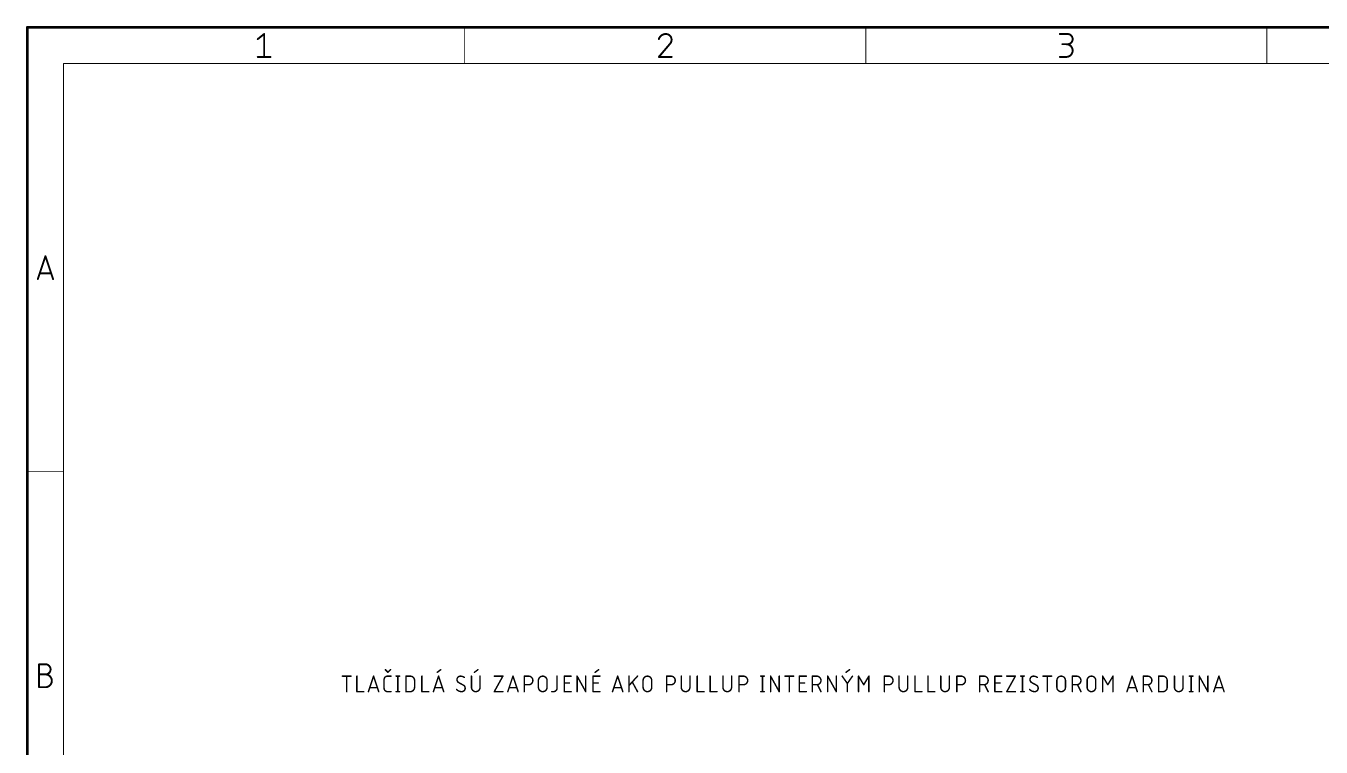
# Model space of a CAD drawing. Extents: x -56 to 205, y -3 to 177.
# Drawn here: x -56 to 80, y 100.9 to 176.7 of the extents above; entities that cross this region are included whole.
import ezdxf

# ---------------------------------------------------------------- set-up
doc = ezdxf.new("R2010")
doc.units = 0
doc.layers.add('94', color=14, linetype='CONTINUOUS')

msp = doc.modelspace()

# ---------------------------------------------------------------- linework, layer by layer
at = {"layer": '94'}
for points, const_width in [([(-55.88, 176.53), (-55.88, -2.54)], 0.3), ([(204.47, 176.53), (-55.88, 176.53)], 0.3), ([(-31.6777, 175.2936), (-31.0092, 175.8284)], 0.2032), ([(-31.0092, 175.8284), (-31.0092, 173.4216)], 0.2032), ([(-9.9483, 176.53), (-9.9483, 172.72)], 0.1), ([(32.1733, 176.53), (32.1733, 172.72)], 0.1), ([(52.5656, 175.8284), (53.3679, 175.8284)], 0.2032), ([(74.295, 176.53), (74.295, 172.72)], 0.1), ([(11.5805, 174.7587), (10.4439, 173.4216)], 0.2032), ([(53.3679, 174.7587), (52.833, 174.7587)], 0.2032), ([(-52.07, 172.72), (-52.07, 1.27)], 0.1), ([(200.66, 172.72), (-52.07, 172.72)], 0.1), ([(-31.6777, 173.4216), (-30.3406, 173.4216)], 0.2032), ([(10.4439, 173.4216), (11.7811, 173.4216)], 0.2032), ([(52.5656, 173.4216), (53.2342, 173.4216)], 0.2032), ([(-54.7773, 150.0854), (-53.975, 152.4922)], 0.2032), ([(-53.975, 152.4922), (-53.1727, 150.0854)], 0.2032), ([(-53.3733, 150.687), (-54.5767, 150.687)], 0.2032), ([(-55.88, 129.8575), (-52.07, 129.8575)], 0.1), ([(-54.6436, 107.2229), (-54.6436, 109.6297)], 0.2032), ([(-54.6436, 109.6297), (-53.975, 109.6297)], 0.2032), ([(-18.2755, 109.0591), (-18.0046, 108.7882)], 0.1524), ([(-18.0046, 108.7882), (-17.7337, 109.0591)], 0.1524), ([(-12.8285, 108.7882), (-12.4672, 109.0591)], 0.1524), ([(-8.9206, 108.7882), (-8.5594, 109.0591)], 0.1524), ([(3.7575, 108.7882), (4.1188, 109.0591)], 0.1524), ([(30.1053, 108.7882), (30.4666, 109.0591)], 0.1524), ([(-54.6436, 108.56), (-53.975, 108.56)], 0.2032), ([(-22.7838, 108.3818), (-21.8807, 108.3818)], 0.1524), ([(-22.3322, 106.7562), (-22.3322, 108.3818)], 0.1524), ([(-21.2698, 108.3818), (-21.2698, 106.7562)], 0.1524), ([(-20.0605, 106.7562), (-19.5186, 108.3818)], 0.1524), ([(-19.5186, 108.3818), (-18.9768, 106.7562)], 0.1524), ([(-18.411, 107.1174), (-18.411, 108.0206)], 0.1524), ([(-18.0498, 108.3818), (-17.6885, 108.3818)], 0.1524), ([(-17.1461, 108.3818), (-16.7849, 108.3818)], 0.1524), ([(-16.9655, 108.3818), (-16.9655, 106.7562)], 0.1524), ([(-16.1145, 106.7562), (-16.1145, 108.3818)], 0.1524), ([(-16.1145, 108.3818), (-15.6629, 108.3818)], 0.1524), ([(-15.2114, 107.9302), (-15.2114, 107.2078)], 0.1524), ([(-14.4442, 108.3818), (-14.4442, 106.7562)], 0.1524), ([(-13.2349, 106.7562), (-12.693, 108.3818)], 0.1524), ([(-12.693, 108.3818), (-12.1511, 106.7562)], 0.1524), ([(-10.0774, 107.4335), (-10.5741, 107.7045)], 0.1524), ([(-9.2367, 108.3818), (-9.2367, 107.2078)], 0.1524), ([(-8.3336, 107.2078), (-8.3336, 108.3818)], 0.1524), ([(-6.8399, 108.3818), (-5.9368, 108.3818)], 0.1524), ([(-5.9368, 108.3818), (-6.8399, 106.7562)], 0.1524), ([(-5.4192, 106.7562), (-4.8774, 108.3818)], 0.1524), ([(-4.8774, 108.3818), (-4.3355, 106.7562)], 0.1524), ([(-3.6926, 106.7562), (-3.6926, 108.3818)], 0.1524), ([(-3.6926, 108.3818), (-3.241, 108.3818)], 0.1524), ([(-3.241, 107.4787), (-3.6926, 107.4787)], 0.1524), ([(-2.2027, 107.2078), (-2.2027, 107.9302)], 0.1524), ([(-1.2996, 107.9302), (-1.2996, 107.2078)], 0.1524), ([(-0.2521, 108.3818), (-0.2521, 107.1174)], 0.1524), ([(0.5097, 106.7562), (0.5097, 108.3818)], 0.1524), ([(0.5097, 108.3818), (1.2322, 108.3818)], 0.1524), ([(0.5097, 107.6593), (1.0516, 107.6593)], 0.1524), ([(1.8614, 106.7562), (1.8614, 108.3818)], 0.1524), ([(1.8614, 108.3818), (2.7646, 106.7562)], 0.1524), ([(2.7646, 106.7562), (2.7646, 108.3818)], 0.1524), ([(3.5318, 106.7562), (3.5318, 108.3818)], 0.1524), ([(3.5318, 108.3818), (4.2542, 108.3818)], 0.1524), ([(3.5318, 107.6593), (4.0736, 107.6593)], 0.1524), ([(5.5747, 106.7562), (6.1166, 108.3818)], 0.1524), ([(6.1166, 108.3818), (6.6585, 106.7562)], 0.1524), ([(7.3014, 106.7562), (7.3014, 108.3818)], 0.1524), ([(8.2045, 108.3818), (7.3014, 107.3884)], 0.1524), ([(8.2045, 106.7562), (7.6626, 107.7496)], 0.1524), ([(8.7913, 107.2078), (8.7913, 107.9302)], 0.1524), ([(9.6944, 107.9302), (9.6944, 107.2078)], 0.1524), ([(11.2613, 106.7562), (11.2613, 108.3818)], 0.1524), ([(11.2613, 108.3818), (11.7128, 108.3818)], 0.1524), ([(11.7128, 107.4787), (11.2613, 107.4787)], 0.1524), ([(12.8033, 108.3818), (12.8033, 107.2078)], 0.1524), ([(13.7064, 107.2078), (13.7064, 108.3818)], 0.1524), ([(14.4736, 108.3818), (14.4736, 106.7562)], 0.1524), ([(15.8283, 108.3818), (15.8283, 106.7562)], 0.1524), ([(17.1801, 108.3818), (17.1801, 107.2078)], 0.1524), ([(18.0832, 107.2078), (18.0832, 108.3818)], 0.1524), ([(18.8685, 106.7562), (18.8685, 108.3818)], 0.1524), ([(18.8685, 108.3818), (19.32, 108.3818)], 0.1524), ([(19.32, 107.4787), (18.8685, 107.4787)], 0.1524), ([(21.1504, 108.3818), (21.5116, 108.3818)], 0.1524), ([(21.331, 108.3818), (21.331, 106.7562)], 0.1524), ([(22.182, 106.7562), (22.182, 108.3818)], 0.1524), ([(22.182, 108.3818), (23.0852, 106.7562)], 0.1524), ([(23.0852, 106.7562), (23.0852, 108.3818)], 0.1524), ([(23.6931, 108.3818), (24.5962, 108.3818)], 0.1524), ([(24.1446, 106.7562), (24.1446, 108.3818)], 0.1524), ([(25.2071, 106.7562), (25.2071, 108.3818)], 0.1524), ([(25.2071, 108.3818), (25.9296, 108.3818)], 0.1524), ([(25.2071, 107.6593), (25.7489, 107.6593)], 0.1524), ([(26.5679, 106.7562), (26.5679, 108.3818)], 0.1524), ([(26.5679, 108.3818), (27.0195, 108.3818)], 0.1524), ([(27.0195, 107.4787), (26.5679, 107.4787)], 0.1524), ([(27.4711, 106.7562), (27.1098, 107.4787)], 0.1524), ([(28.174, 106.7562), (28.174, 108.3818)], 0.1524), ([(28.174, 108.3818), (29.0771, 106.7562)], 0.1524), ([(29.0771, 106.7562), (29.0771, 108.3818)], 0.1524), ([(29.6989, 108.3818), (30.2408, 107.6142)], 0.1524), ([(30.2408, 107.6142), (30.7827, 108.3818)], 0.1524), ([(30.2408, 106.7562), (30.2408, 107.6142)], 0.1524), ([(31.4184, 106.7562), (31.4184, 108.3818)], 0.1524), ([(31.4184, 108.3818), (31.9602, 107.4787)], 0.1524), ([(31.9602, 107.4787), (32.5021, 108.3818)], 0.1524), ([(32.5021, 108.3818), (32.5021, 106.7562)], 0.1524), ([(34.135, 106.7562), (34.135, 108.3818)], 0.1524), ([(34.135, 108.3818), (34.5865, 108.3818)], 0.1524), ([(34.5865, 107.4787), (34.135, 107.4787)], 0.1524), ([(35.677, 108.3818), (35.677, 107.2078)], 0.1524), ([(36.5801, 107.2078), (36.5801, 108.3818)], 0.1524), ([(37.3473, 108.3818), (37.3473, 106.7562)], 0.1524), ([(38.702, 108.3818), (38.702, 106.7562)], 0.1524), ([(40.0538, 108.3818), (40.0538, 107.2078)], 0.1524), ([(40.9569, 107.2078), (40.9569, 108.3818)], 0.1524), ([(41.7422, 106.7562), (41.7422, 108.3818)], 0.1524), ([(41.7422, 108.3818), (42.1937, 108.3818)], 0.1524), ([(42.1937, 107.4787), (41.7422, 107.4787)], 0.1524), ([(44.127, 106.7562), (44.127, 108.3818)], 0.1524), ([(44.127, 108.3818), (44.5786, 108.3818)], 0.1524), ([(44.5786, 107.4787), (44.127, 107.4787)], 0.1524), ([(45.0301, 106.7562), (44.6689, 107.4787)], 0.1524), ([(45.7361, 106.7562), (45.7361, 108.3818)], 0.1524), ([(45.7361, 108.3818), (46.4586, 108.3818)], 0.1524), ([(45.7361, 107.6593), (46.278, 107.6593)], 0.1524), ([(46.9836, 108.3818), (47.8867, 108.3818)], 0.1524), ([(47.8867, 108.3818), (46.9836, 106.7562)], 0.1524), ([(48.4529, 108.3818), (48.8142, 108.3818)], 0.1524), ([(48.6336, 108.3818), (48.6336, 106.7562)], 0.1524), ([(50.1029, 107.4335), (49.6062, 107.7045)], 0.1524), ([(50.7872, 108.3818), (51.6903, 108.3818)], 0.1524), ([(51.2388, 106.7562), (51.2388, 108.3818)], 0.1524), ([(52.2461, 107.2078), (52.2461, 107.9302)], 0.1524), ([(53.1492, 107.9302), (53.1492, 107.2078)], 0.1524), ([(53.8705, 106.7562), (53.8705, 108.3818)], 0.1524), ([(53.8705, 108.3818), (54.3221, 108.3818)], 0.1524), ([(54.3221, 107.4787), (53.8705, 107.4787)], 0.1524), ([(54.7736, 106.7562), (54.4124, 107.4787)], 0.1524), ([(55.4245, 107.2078), (55.4245, 107.9302)], 0.1524), ([(56.3276, 107.9302), (56.3276, 107.2078)], 0.1524), ([(57.0536, 106.7562), (57.0536, 108.3818)], 0.1524), ([(57.0536, 108.3818), (57.5955, 107.4787)], 0.1524), ([(57.5955, 107.4787), (58.1373, 108.3818)], 0.1524), ([(58.1373, 108.3818), (58.1373, 106.7562)], 0.1524), ([(59.6067, 106.7562), (60.1486, 108.3818)], 0.1524), ([(60.1486, 108.3818), (60.6904, 106.7562)], 0.1524), ([(61.3214, 106.7562), (61.3214, 108.3818)], 0.1524), ([(61.3214, 108.3818), (61.7729, 108.3818)], 0.1524), ([(61.7729, 107.4787), (61.3214, 107.4787)], 0.1524), ([(62.2245, 106.7562), (61.8633, 107.4787)], 0.1524), ([(62.9275, 106.7562), (62.9275, 108.3818)], 0.1524), ([(62.9275, 108.3818), (63.379, 108.3818)], 0.1524), ([(63.8306, 107.9302), (63.8306, 107.2078)], 0.1524), ([(64.5948, 108.3818), (64.5948, 107.2078)], 0.1524), ([(65.4979, 107.2078), (65.4979, 108.3818)], 0.1524), ([(66.1683, 108.3818), (66.5296, 108.3818)], 0.1524), ([(66.349, 108.3818), (66.349, 106.7562)], 0.1524), ([(67.2, 106.7562), (67.2, 108.3818)], 0.1524), ([(67.2, 108.3818), (68.1031, 106.7562)], 0.1524), ([(68.1031, 106.7562), (68.1031, 108.3818)], 0.1524), ([(68.7249, 106.7562), (69.2668, 108.3818)], 0.1524), ([(69.2668, 108.3818), (69.8087, 106.7562)], 0.1524), ([(-53.975, 107.2229), (-54.6436, 107.2229)], 0.2032), ([(-21.2698, 106.7562), (-20.5473, 106.7562)], 0.1524), ([(-19.1122, 107.1626), (-19.925, 107.1626)], 0.1524), ([(-17.6885, 106.7562), (-18.0498, 106.7562)], 0.1524), ([(-17.1461, 106.7562), (-16.7849, 106.7562)], 0.1524), ([(-15.6629, 106.7562), (-16.1145, 106.7562)], 0.1524), ([(-14.4442, 106.7562), (-13.7217, 106.7562)], 0.1524), ([(-12.2866, 107.1626), (-13.0994, 107.1626)], 0.1524), ([(-6.8399, 106.7562), (-5.9368, 106.7562)], 0.1524), ([(-4.471, 107.1626), (-5.2838, 107.1626)], 0.1524), ([(-0.6133, 106.7562), (-0.7939, 106.7562)], 0.1524), ([(1.2322, 106.7562), (0.5097, 106.7562)], 0.1524), ([(4.2542, 106.7562), (3.5318, 106.7562)], 0.1524), ([(6.523, 107.1626), (5.7102, 107.1626)], 0.1524), ([(14.4736, 106.7562), (15.1961, 106.7562)], 0.1524), ([(15.8283, 106.7562), (16.5508, 106.7562)], 0.1524), ([(21.1504, 106.7562), (21.5116, 106.7562)], 0.1524), ([(25.9296, 106.7562), (25.2071, 106.7562)], 0.1524), ([(37.3473, 106.7562), (38.0698, 106.7562)], 0.1524), ([(38.702, 106.7562), (39.4245, 106.7562)], 0.1524), ([(46.4586, 106.7562), (45.7361, 106.7562)], 0.1524), ([(46.9836, 106.7562), (47.8867, 106.7562)], 0.1524), ([(48.4529, 106.7562), (48.8142, 106.7562)], 0.1524), ([(60.555, 107.1626), (59.7422, 107.1626)], 0.1524), ([(63.379, 106.7562), (62.9275, 106.7562)], 0.1524), ([(66.1683, 106.7562), (66.5296, 106.7562)], 0.1524), ([(69.6732, 107.1626), (68.8604, 107.1626)], 0.1524)]:
    msp.add_lwpolyline(points, dxfattribs=dict(at, const_width=const_width))
for points, const_width in [([(-55.805, 176.53, 1), (-55.955, 176.53)], 0.15), ([(-55.88, 176.605, 1), (-55.88, 176.455)], 0.15), ([(-30.9584, 175.8284, 1), (-31.06, 175.8284)], 0.1016), ([(-30.9774, 175.7887, 1), (-31.0409, 175.8681)], 0.1016), ([(-9.9233, 176.53, 1), (-9.9733, 176.53)], 0.05), ([(11.1794, 175.8284, 0.3252), (10.4439, 175.2936)], 0.2032), ([(11.7811, 175.2267, 0.4142), (11.1794, 175.8284)], 0.2032), ([(11.1794, 175.8792, 1), (11.1794, 175.7776)], 0.1016), ([(11.1794, 175.7776, 1), (11.1794, 175.8792)], 0.1016), ([(32.1983, 176.53, 1), (32.1483, 176.53)], 0.05), ([(52.5656, 175.8792, 1), (52.5656, 175.7776)], 0.1016), ([(53.3679, 174.7587, 1), (53.3679, 175.8284)], 0.2032), ([(53.3679, 175.8792, 1), (53.3679, 175.7776)], 0.1016), ([(53.3679, 175.7776, 1), (53.3679, 175.8792)], 0.1016), ([(74.32, 176.53, 1), (74.27, 176.53)], 0.05), ([(-31.7095, 175.3332, 1), (-31.646, 175.2539)], 0.1016), ([(10.3956, 175.3092, 1), (10.4923, 175.2779)], 0.1016), ([(11.5805, 174.7587, 0.2053), (11.7811, 175.2267)], 0.2032), ([(11.5455, 174.7955, 1), (11.6155, 174.7219)], 0.1016), ([(11.6192, 174.7258, 1), (11.5418, 174.7916)], 0.1016), ([(11.8319, 175.2267, 1), (11.7303, 175.2267)], 0.1016), ([(11.7303, 175.2267, 1), (11.8319, 175.2267)], 0.1016), ([(52.833, 174.8095, 1), (52.833, 174.7079)], 0.1016), ([(53.2342, 173.4216, 1), (53.2342, 174.7587)], 0.2032), ([(53.2342, 174.8095, 1), (53.2342, 174.7079)], 0.1016), ([(53.3679, 174.8095, 1), (53.3679, 174.7079)], 0.1016), ([(53.3679, 174.7079, 1), (53.3679, 174.8095)], 0.1016), ([(-52.045, 172.72, 1), (-52.095, 172.72)], 0.05), ([(-52.07, 172.745, 1), (-52.07, 172.695)], 0.05), ([(-31.6777, 173.4724, 1), (-31.6777, 173.3708)], 0.1016), ([(-31.06, 173.4216, 1), (-30.9584, 173.4216)], 0.1016), ([(-30.3406, 173.3708, 1), (-30.3406, 173.4724)], 0.1016), ([(10.4439, 173.4724, 1), (10.4439, 173.3708)], 0.1016), ([(10.4052, 173.4545, 1), (10.4827, 173.3887)], 0.1016), ([(11.7811, 173.3708, 1), (11.7811, 173.4724)], 0.1016), ([(52.5656, 173.4724, 1), (52.5656, 173.3708)], 0.1016), ([(53.2342, 173.4724, 1), (53.2342, 173.3708)], 0.1016), ([(53.2342, 173.3708, 1), (53.2342, 173.4724)], 0.1016), ([(-9.9733, 172.72, 1), (-9.9233, 172.72)], 0.05), ([(32.1483, 172.72, 1), (32.1983, 172.72)], 0.05), ([(74.27, 172.72, 1), (74.32, 172.72)], 0.05), ([(-53.9268, 152.5082, 1), (-54.0232, 152.4761)], 0.1016), ([(-53.9268, 152.4761, 1), (-54.0232, 152.5082)], 0.1016), ([(-54.8255, 150.1014, 1), (-54.7291, 150.0693)], 0.1016), ([(-54.5767, 150.7379, 1), (-54.5767, 150.6362)], 0.1016), ([(-53.3733, 150.6362, 1), (-53.3733, 150.7379)], 0.1016), ([(-53.2209, 150.0693, 1), (-53.1245, 150.1014)], 0.1016), ([(-55.88, 129.8825, 1), (-55.88, 129.8325)], 0.05), ([(-52.07, 129.8325, 1), (-52.07, 129.8825)], 0.05), ([(-54.5928, 109.6297, 1), (-54.6944, 109.6297)], 0.1016), ([(-54.6436, 109.6805, 1), (-54.6436, 109.5789)], 0.1016), ([(-53.975, 108.56, 1), (-53.975, 109.6297)], 0.2032), ([(-53.975, 109.6805, 1), (-53.975, 109.5789)], 0.1016), ([(-53.975, 109.5789, 1), (-53.975, 109.6805)], 0.1016), ([(-18.2486, 109.0861, 1), (-18.3025, 109.0322)], 0.0762), ([(-18.0315, 108.8151, 1), (-17.9777, 108.7613)], 0.0762), ([(-18.0315, 108.7613, 1), (-17.9777, 108.8151)], 0.0762), ([(-17.7067, 109.0322, 1), (-17.7606, 109.0861)], 0.0762), ([(-12.8513, 108.8187, 1), (-12.8056, 108.7577)], 0.0762), ([(-12.4443, 109.0287, 1), (-12.4901, 109.0896)], 0.0762), ([(-8.9435, 108.8187, 1), (-8.8978, 108.7577)], 0.0762), ([(-8.5365, 109.0287, 1), (-8.5823, 109.0896)], 0.0762), ([(3.7347, 108.8187, 1), (3.7804, 108.7577)], 0.0762), ([(4.1416, 109.0287, 1), (4.0959, 109.0896)], 0.0762), ([(30.0825, 108.8187, 1), (30.1282, 108.7577)], 0.0762), ([(30.4894, 109.0287, 1), (30.4437, 109.0896)], 0.0762), ([(-54.6436, 108.6108, 1), (-54.6436, 108.5092)], 0.1016), ([(-53.975, 107.2228, 1), (-53.975, 108.56)], 0.2032), ([(-53.975, 108.6108, 1), (-53.975, 108.5092)], 0.1016), ([(-53.975, 108.6108, 1), (-53.975, 108.5092)], 0.1016), ([(-53.975, 108.5092, 1), (-53.975, 108.6108)], 0.1016), ([(-22.7838, 108.4199, 1), (-22.7838, 108.3437)], 0.0762), ([(-22.2941, 108.3818, 1), (-22.3703, 108.3818)], 0.0762), ([(-21.8807, 108.3437, 1), (-21.8807, 108.4199)], 0.0762), ([(-21.2317, 108.3818, 1), (-21.3079, 108.3818)], 0.0762), ([(-19.4825, 108.3938, 1), (-19.5548, 108.3698)], 0.0762), ([(-19.4825, 108.3698, 1), (-19.5548, 108.3938)], 0.0762), ([(-18.0498, 108.3818, 0.4142), (-18.411, 108.0206)], 0.1524), ([(-18.3729, 108.0206, 1), (-18.4491, 108.0206)], 0.0762), ([(-18.4491, 108.0206, 1), (-18.3729, 108.0206)], 0.0762), ([(-18.0498, 108.4199, 1), (-18.0498, 108.3437)], 0.0762), ([(-18.0498, 108.3437, 1), (-18.0498, 108.4199)], 0.0762), ([(-17.6885, 108.3437, 1), (-17.6885, 108.4199)], 0.0762), ([(-17.1461, 108.4199, 1), (-17.1461, 108.3437)], 0.0762), ([(-16.9274, 108.3818, 1), (-17.0036, 108.3818)], 0.0762), ([(-16.7849, 108.3437, 1), (-16.7849, 108.4199)], 0.0762), ([(-16.0764, 108.3818, 1), (-16.1526, 108.3818)], 0.0762), ([(-16.1145, 108.4199, 1), (-16.1145, 108.3437)], 0.0762), ([(-15.2114, 107.9302, 0.4142), (-15.6629, 108.3818)], 0.1524), ([(-15.6629, 108.4199, 1), (-15.6629, 108.3437)], 0.0762), ([(-15.6629, 108.3437, 1), (-15.6629, 108.4199)], 0.0762), ([(-15.1733, 107.9302, 1), (-15.2495, 107.9302)], 0.0762), ([(-15.2495, 107.9302, 1), (-15.1733, 107.9302)], 0.0762), ([(-14.4061, 108.3818, 1), (-14.4823, 108.3818)], 0.0762), ([(-12.6568, 108.3938, 1), (-12.7291, 108.3698)], 0.0762), ([(-12.6568, 108.3698, 1), (-12.7291, 108.3938)], 0.0762), ([(-10.3935, 108.3818, 0.4142), (-10.7547, 108.0206)], 0.1524), ([(-10.7547, 108.0206, 0.2656), (-10.5741, 107.7045)], 0.1524), ([(-10.7166, 108.0206, 1), (-10.7928, 108.0206)], 0.0762), ([(-10.7928, 108.0206, 1), (-10.7166, 108.0206)], 0.0762), ([(-10.5558, 107.7379, 1), (-10.5923, 107.671)], 0.0762), ([(-10.5934, 107.6716, 1), (-10.5547, 107.7373)], 0.0762), ([(-9.9871, 108.2463, 0.1623), (-10.3935, 108.3818)], 0.1524), ([(-10.3935, 108.4199, 1), (-10.3935, 108.3437)], 0.0762), ([(-10.3935, 108.3437, 1), (-10.3935, 108.4199)], 0.0762), ([(-10.058, 107.4664, 1), (-10.0967, 107.4007)], 0.0762), ([(-9.8968, 107.1174, 0.2656), (-10.0774, 107.4335)], 0.1524), ([(-10.0956, 107.4001, 1), (-10.0591, 107.467)], 0.0762), ([(-10.0099, 108.2159, 1), (-9.9642, 108.2768)], 0.0762), ([(-9.1986, 108.3818, 1), (-9.2748, 108.3818)], 0.0762), ([(-8.2955, 108.3818, 1), (-8.3717, 108.3818)], 0.0762), ([(-6.8399, 108.4199, 1), (-6.8399, 108.3437)], 0.0762), ([(-5.9035, 108.3633, 1), (-5.9701, 108.4003)], 0.0762), ([(-5.9368, 108.3437, 1), (-5.9368, 108.4199)], 0.0762), ([(-4.8412, 108.3938, 1), (-4.9135, 108.3698)], 0.0762), ([(-4.8412, 108.3698, 1), (-4.9135, 108.3938)], 0.0762), ([(-3.6545, 108.3818, 1), (-3.7307, 108.3818)], 0.0762), ([(-3.6926, 108.4199, 1), (-3.6926, 108.3437)], 0.0762), ([(-3.6926, 107.5168, 1), (-3.6926, 107.4406)], 0.0762), ([(-3.241, 107.4787, 1), (-3.241, 108.3818)], 0.1524), ([(-3.241, 108.4199, 1), (-3.241, 108.3437)], 0.0762), ([(-3.241, 107.5168, 1), (-3.241, 107.4406)], 0.0762), ([(-3.241, 108.3437, 1), (-3.241, 108.4199)], 0.0762), ([(-3.241, 107.4406, 1), (-3.241, 107.5168)], 0.0762), ([(-1.2996, 107.9302, 1), (-2.2027, 107.9302)], 0.1524), ([(-2.1646, 107.9302, 1), (-2.2408, 107.9302)], 0.0762), ([(-2.2408, 107.9302, 1), (-2.1646, 107.9302)], 0.0762), ([(-1.2615, 107.9302, 1), (-1.3377, 107.9302)], 0.0762), ([(-1.3377, 107.9302, 1), (-1.2615, 107.9302)], 0.0762), ([(-0.214, 108.3818, 1), (-0.2902, 108.3818)], 0.0762), ([(0.5478, 108.3818, 1), (0.4716, 108.3818)], 0.0762), ([(0.5097, 108.4199, 1), (0.5097, 108.3437)], 0.0762), ([(0.5097, 107.6974, 1), (0.5097, 107.6212)], 0.0762), ([(1.0516, 107.6212, 1), (1.0516, 107.6974)], 0.0762), ([(1.2322, 108.3437, 1), (1.2322, 108.4199)], 0.0762), ([(1.8995, 108.3818, 1), (1.8233, 108.3818)], 0.0762), ([(1.8947, 108.4003, 1), (1.8281, 108.3633)], 0.0762), ([(2.8027, 108.3818, 1), (2.7265, 108.3818)], 0.0762), ([(3.5699, 108.3818, 1), (3.4937, 108.3818)], 0.0762), ([(3.5318, 108.4199, 1), (3.5318, 108.3437)], 0.0762), ([(3.5318, 107.6974, 1), (3.5318, 107.6212)], 0.0762), ([(4.0736, 107.6212, 1), (4.0736, 107.6974)], 0.0762), ([(4.2542, 108.3437, 1), (4.2542, 108.4199)], 0.0762), ([(6.1527, 108.3938, 1), (6.0804, 108.3698)], 0.0762), ([(6.1527, 108.3698, 1), (6.0804, 108.3938)], 0.0762), ([(7.3395, 108.3818, 1), (7.2633, 108.3818)], 0.0762), ([(7.6961, 107.7679, 1), (7.6292, 107.7314)], 0.0762), ([(8.2327, 108.3562, 1), (8.1763, 108.4074)], 0.0762), ([(9.6944, 107.9302, 1), (8.7913, 107.9302)], 0.1524), ([(8.8294, 107.9302, 1), (8.7532, 107.9302)], 0.0762), ([(8.7532, 107.9302, 1), (8.8294, 107.9302)], 0.0762), ([(9.7325, 107.9302, 1), (9.6563, 107.9302)], 0.0762), ([(9.6563, 107.9302, 1), (9.7325, 107.9302)], 0.0762), ([(11.2994, 108.3818, 1), (11.2232, 108.3818)], 0.0762), ([(11.2613, 108.4199, 1), (11.2613, 108.3437)], 0.0762), ([(11.2613, 107.5168, 1), (11.2613, 107.4406)], 0.0762), ([(11.7128, 107.4787, 1), (11.7128, 108.3818)], 0.1524), ([(11.7128, 108.4199, 1), (11.7128, 108.3437)], 0.0762), ([(11.7128, 107.5168, 1), (11.7128, 107.4406)], 0.0762), ([(11.7128, 108.3437, 1), (11.7128, 108.4199)], 0.0762), ([(11.7128, 107.4406, 1), (11.7128, 107.5168)], 0.0762), ([(12.8414, 108.3818, 1), (12.7652, 108.3818)], 0.0762), ([(13.7445, 108.3818, 1), (13.6683, 108.3818)], 0.0762), ([(14.5117, 108.3818, 1), (14.4355, 108.3818)], 0.0762), ([(15.8664, 108.3818, 1), (15.7902, 108.3818)], 0.0762), ([(17.2182, 108.3818, 1), (17.142, 108.3818)], 0.0762), ([(18.1213, 108.3818, 1), (18.0451, 108.3818)], 0.0762), ([(18.9066, 108.3818, 1), (18.8304, 108.3818)], 0.0762), ([(18.8685, 108.4199, 1), (18.8685, 108.3437)], 0.0762), ([(18.8685, 107.5168, 1), (18.8685, 107.4406)], 0.0762), ([(19.32, 107.4787, 1), (19.32, 108.3818)], 0.1524), ([(19.32, 108.4199, 1), (19.32, 108.3437)], 0.0762), ([(19.32, 107.5168, 1), (19.32, 107.4406)], 0.0762), ([(19.32, 108.3437, 1), (19.32, 108.4199)], 0.0762), ([(19.32, 107.4406, 1), (19.32, 107.5168)], 0.0762), ([(21.1504, 108.4199, 1), (21.1504, 108.3437)], 0.0762), ([(21.3691, 108.3818, 1), (21.2929, 108.3818)], 0.0762), ([(21.5116, 108.3437, 1), (21.5116, 108.4199)], 0.0762), ([(22.2201, 108.3818, 1), (22.1439, 108.3818)], 0.0762), ([(22.2153, 108.4003, 1), (22.1487, 108.3633)], 0.0762), ([(23.1233, 108.3818, 1), (23.0471, 108.3818)], 0.0762), ([(23.6931, 108.4199, 1), (23.6931, 108.3437)], 0.0762), ([(24.1827, 108.3818, 1), (24.1065, 108.3818)], 0.0762), ([(24.5962, 108.3437, 1), (24.5962, 108.4199)], 0.0762), ([(25.2452, 108.3818, 1), (25.169, 108.3818)], 0.0762), ([(25.2071, 108.4199, 1), (25.2071, 108.3437)], 0.0762), ([(25.2071, 107.6974, 1), (25.2071, 107.6212)], 0.0762), ([(25.7489, 107.6212, 1), (25.7489, 107.6974)], 0.0762), ([(25.9296, 108.3437, 1), (25.9296, 108.4199)], 0.0762), ([(26.606, 108.3818, 1), (26.5298, 108.3818)], 0.0762), ([(26.5679, 108.4199, 1), (26.5679, 108.3437)], 0.0762), ([(26.5679, 107.5168, 1), (26.5679, 107.4406)], 0.0762), ([(27.0195, 107.4787, 1), (27.0195, 108.3818)], 0.1524), ([(27.0195, 108.4199, 1), (27.0195, 108.3437)], 0.0762), ([(27.0195, 107.5168, 1), (27.0195, 107.4406)], 0.0762), ([(27.0195, 108.3437, 1), (27.0195, 108.4199)], 0.0762), ([(27.0195, 107.4406, 1), (27.0195, 107.5168)], 0.0762), ([(27.1439, 107.4957, 1), (27.0757, 107.4616)], 0.0762), ([(28.2121, 108.3818, 1), (28.1359, 108.3818)], 0.0762), ([(28.2073, 108.4003, 1), (28.1407, 108.3633)], 0.0762), ([(29.1152, 108.3818, 1), (29.039, 108.3818)], 0.0762), ([(29.7301, 108.4038, 1), (29.6678, 108.3598)], 0.0762), ([(30.2789, 107.6142, 1), (30.2027, 107.6142)], 0.0762), ([(30.2097, 107.6361, 1), (30.2719, 107.5922)], 0.0762), ([(30.2097, 107.5922, 1), (30.2719, 107.6361)], 0.0762), ([(30.8138, 108.3598, 1), (30.7515, 108.4038)], 0.0762), ([(31.4565, 108.3818, 1), (31.3803, 108.3818)], 0.0762), ([(31.451, 108.4014, 1), (31.3857, 108.3622)], 0.0762), ([(31.9276, 107.4983, 1), (31.9929, 107.4591)], 0.0762), ([(31.9276, 107.4591, 1), (31.9929, 107.4983)], 0.0762), ([(32.5402, 108.3818, 1), (32.464, 108.3818)], 0.0762), ([(32.5348, 108.3622, 1), (32.4694, 108.4014)], 0.0762), ([(34.1731, 108.3818, 1), (34.0969, 108.3818)], 0.0762), ([(34.135, 108.4199, 1), (34.135, 108.3437)], 0.0762), ([(34.135, 107.5168, 1), (34.135, 107.4406)], 0.0762), ([(34.5865, 107.4787, 1), (34.5865, 108.3818)], 0.1524), ([(34.5865, 108.4199, 1), (34.5865, 108.3437)], 0.0762), ([(34.5865, 107.5168, 1), (34.5865, 107.4406)], 0.0762), ([(34.5865, 108.3437, 1), (34.5865, 108.4199)], 0.0762), ([(34.5865, 107.4406, 1), (34.5865, 107.5168)], 0.0762), ([(35.7151, 108.3818, 1), (35.6389, 108.3818)], 0.0762), ([(36.6182, 108.3818, 1), (36.542, 108.3818)], 0.0762), ([(37.3854, 108.3818, 1), (37.3092, 108.3818)], 0.0762), ([(38.7401, 108.3818, 1), (38.6639, 108.3818)], 0.0762), ([(40.0919, 108.3818, 1), (40.0157, 108.3818)], 0.0762), ([(40.995, 108.3818, 1), (40.9188, 108.3818)], 0.0762), ([(41.7803, 108.3818, 1), (41.7041, 108.3818)], 0.0762), ([(41.7422, 108.4199, 1), (41.7422, 108.3437)], 0.0762), ([(41.7422, 107.5168, 1), (41.7422, 107.4406)], 0.0762), ([(42.1937, 107.4787, 1), (42.1937, 108.3818)], 0.1524), ([(42.1937, 108.4199, 1), (42.1937, 108.3437)], 0.0762), ([(42.1937, 107.5168, 1), (42.1937, 107.4406)], 0.0762), ([(42.1937, 108.3437, 1), (42.1937, 108.4199)], 0.0762), ([(42.1937, 107.4406, 1), (42.1937, 107.5168)], 0.0762), ([(44.1651, 108.3818, 1), (44.0889, 108.3818)], 0.0762), ([(44.127, 108.4199, 1), (44.127, 108.3437)], 0.0762), ([(44.127, 107.5168, 1), (44.127, 107.4406)], 0.0762), ([(44.5786, 107.4787, 1), (44.5786, 108.3818)], 0.1524), ([(44.5786, 108.4199, 1), (44.5786, 108.3437)], 0.0762), ([(44.5786, 107.5168, 1), (44.5786, 107.4406)], 0.0762), ([(44.5786, 108.3437, 1), (44.5786, 108.4199)], 0.0762), ([(44.5786, 107.4406, 1), (44.5786, 107.5168)], 0.0762), ([(44.703, 107.4957, 1), (44.6348, 107.4616)], 0.0762), ([(45.7742, 108.3818, 1), (45.698, 108.3818)], 0.0762), ([(45.7361, 108.4199, 1), (45.7361, 108.3437)], 0.0762), ([(45.7361, 107.6974, 1), (45.7361, 107.6212)], 0.0762), ([(46.278, 107.6212, 1), (46.278, 107.6974)], 0.0762), ([(46.4586, 108.3437, 1), (46.4586, 108.4199)], 0.0762), ([(46.9836, 108.4199, 1), (46.9836, 108.3437)], 0.0762), ([(47.92, 108.3633, 1), (47.8534, 108.4003)], 0.0762), ([(47.8867, 108.3437, 1), (47.8867, 108.4199)], 0.0762), ([(48.4529, 108.4199, 1), (48.4529, 108.3437)], 0.0762), ([(48.6717, 108.3818, 1), (48.5955, 108.3818)], 0.0762), ([(48.8142, 108.3437, 1), (48.8142, 108.4199)], 0.0762), ([(49.7868, 108.3818, 0.4142), (49.4255, 108.0206)], 0.1524), ([(49.4255, 108.0206, 0.2656), (49.6062, 107.7045)], 0.1524), ([(49.4636, 108.0206, 1), (49.3874, 108.0206)], 0.0762), ([(49.3874, 108.0206, 1), (49.4636, 108.0206)], 0.0762), ([(49.6244, 107.7379, 1), (49.5879, 107.671)], 0.0762), ([(49.5868, 107.6716, 1), (49.6255, 107.7373)], 0.0762), ([(50.1932, 108.2463, 0.1623), (49.7868, 108.3818)], 0.1524), ([(49.7868, 108.4199, 1), (49.7868, 108.3437)], 0.0762), ([(49.7868, 108.3437, 1), (49.7868, 108.4199)], 0.0762), ([(50.1222, 107.4664, 1), (50.0835, 107.4007)], 0.0762), ([(50.2835, 107.1174, 0.2656), (50.1029, 107.4335)], 0.1524), ([(50.0846, 107.4001, 1), (50.1211, 107.467)], 0.0762), ([(50.1703, 108.2159, 1), (50.2161, 108.2768)], 0.0762), ([(50.7872, 108.4199, 1), (50.7872, 108.3437)], 0.0762), ([(51.2769, 108.3818, 1), (51.2007, 108.3818)], 0.0762), ([(51.6903, 108.3437, 1), (51.6903, 108.4199)], 0.0762), ([(53.1492, 107.9302, 1), (52.2461, 107.9302)], 0.1524), ([(52.2842, 107.9302, 1), (52.208, 107.9302)], 0.0762), ([(52.208, 107.9302, 1), (52.2842, 107.9302)], 0.0762), ([(53.1873, 107.9302, 1), (53.1111, 107.9302)], 0.0762), ([(53.1111, 107.9302, 1), (53.1873, 107.9302)], 0.0762), ([(53.9086, 108.3818, 1), (53.8324, 108.3818)], 0.0762), ([(53.8705, 108.4199, 1), (53.8705, 108.3437)], 0.0762), ([(53.8705, 107.5168, 1), (53.8705, 107.4406)], 0.0762), ([(54.3221, 107.4787, 1), (54.3221, 108.3818)], 0.1524), ([(54.3221, 108.4199, 1), (54.3221, 108.3437)], 0.0762), ([(54.3221, 107.5168, 1), (54.3221, 107.4406)], 0.0762), ([(54.3221, 108.3437, 1), (54.3221, 108.4199)], 0.0762), ([(54.3221, 107.4406, 1), (54.3221, 107.5168)], 0.0762), ([(54.4464, 107.4957, 1), (54.3783, 107.4616)], 0.0762), ([(56.3276, 107.9302, 1), (55.4245, 107.9302)], 0.1524), ([(55.4626, 107.9302, 1), (55.3864, 107.9302)], 0.0762), ([(55.3864, 107.9302, 1), (55.4626, 107.9302)], 0.0762), ([(56.3657, 107.9302, 1), (56.2895, 107.9302)], 0.0762), ([(56.2895, 107.9302, 1), (56.3657, 107.9302)], 0.0762), ([(57.0917, 108.3818, 1), (57.0155, 108.3818)], 0.0762), ([(57.0863, 108.4014, 1), (57.0209, 108.3622)], 0.0762), ([(57.5628, 107.4983, 1), (57.6281, 107.4591)], 0.0762), ([(57.5628, 107.4591, 1), (57.6281, 107.4983)], 0.0762), ([(58.1754, 108.3818, 1), (58.0992, 108.3818)], 0.0762), ([(58.17, 108.3622, 1), (58.1047, 108.4014)], 0.0762), ([(60.1847, 108.3938, 1), (60.1124, 108.3698)], 0.0762), ([(60.1847, 108.3698, 1), (60.1124, 108.3938)], 0.0762), ([(61.3595, 108.3818, 1), (61.2833, 108.3818)], 0.0762), ([(61.3214, 108.4199, 1), (61.3214, 108.3437)], 0.0762), ([(61.3214, 107.5168, 1), (61.3214, 107.4406)], 0.0762), ([(61.7729, 107.4787, 1), (61.7729, 108.3818)], 0.1524), ([(61.7729, 108.4199, 1), (61.7729, 108.3437)], 0.0762), ([(61.7729, 107.5168, 1), (61.7729, 107.4406)], 0.0762), ([(61.7729, 108.3437, 1), (61.7729, 108.4199)], 0.0762), ([(61.7729, 107.4406, 1), (61.7729, 107.5168)], 0.0762), ([(61.8973, 107.4957, 1), (61.8292, 107.4616)], 0.0762), ([(62.9656, 108.3818, 1), (62.8894, 108.3818)], 0.0762), ([(62.9275, 108.4199, 1), (62.9275, 108.3437)], 0.0762), ([(63.8306, 107.9302, 0.4142), (63.379, 108.3818)], 0.1524), ([(63.379, 108.4199, 1), (63.379, 108.3437)], 0.0762), ([(63.379, 108.3437, 1), (63.379, 108.4199)], 0.0762), ([(63.8687, 107.9302, 1), (63.7925, 107.9302)], 0.0762), ([(63.7925, 107.9302, 1), (63.8687, 107.9302)], 0.0762), ([(64.6329, 108.3818, 1), (64.5567, 108.3818)], 0.0762), ([(65.536, 108.3818, 1), (65.4598, 108.3818)], 0.0762), ([(66.1683, 108.4199, 1), (66.1683, 108.3437)], 0.0762), ([(66.3871, 108.3818, 1), (66.3109, 108.3818)], 0.0762), ([(66.5296, 108.3437, 1), (66.5296, 108.4199)], 0.0762), ([(67.2381, 108.3818, 1), (67.1619, 108.3818)], 0.0762), ([(67.2333, 108.4003, 1), (67.1667, 108.3633)], 0.0762), ([(68.1412, 108.3818, 1), (68.065, 108.3818)], 0.0762), ([(69.3029, 108.3938, 1), (69.2306, 108.3698)], 0.0762), ([(69.3029, 108.3698, 1), (69.2306, 108.3938)], 0.0762), ([(-54.6436, 107.2737, 1), (-54.6436, 107.1721)], 0.1016), ([(-54.6944, 107.2229, 1), (-54.5928, 107.2229)], 0.1016), ([(-53.975, 107.2736, 1), (-53.975, 107.172)], 0.1016), ([(-53.975, 107.1721, 1), (-53.975, 107.2737)], 0.1016), ([(-22.3703, 106.7562, 1), (-22.2941, 106.7562)], 0.0762), ([(-21.2698, 106.7943, 1), (-21.2698, 106.7181)], 0.0762), ([(-21.3079, 106.7562, 1), (-21.2317, 106.7562)], 0.0762), ([(-20.5473, 106.7181, 1), (-20.5473, 106.7943)], 0.0762), ([(-20.0966, 106.7682, 1), (-20.0243, 106.7442)], 0.0762), ([(-19.925, 107.2007, 1), (-19.925, 107.1245)], 0.0762), ([(-19.1122, 107.1245, 1), (-19.1122, 107.2007)], 0.0762), ([(-19.0129, 106.7442, 1), (-18.9406, 106.7682)], 0.0762), ([(-18.411, 107.1174, 0.4142), (-18.0498, 106.7562)], 0.1524), ([(-18.3729, 107.1174, 1), (-18.4491, 107.1174)], 0.0762), ([(-18.4491, 107.1174, 1), (-18.3729, 107.1174)], 0.0762), ([(-18.0498, 106.7943, 1), (-18.0498, 106.7181)], 0.0762), ([(-18.0498, 106.7181, 1), (-18.0498, 106.7943)], 0.0762), ([(-17.6885, 106.7181, 1), (-17.6885, 106.7943)], 0.0762), ([(-17.1461, 106.7943, 1), (-17.1461, 106.7181)], 0.0762), ([(-17.0036, 106.7562, 1), (-16.9274, 106.7562)], 0.0762), ([(-16.7849, 106.7181, 1), (-16.7849, 106.7943)], 0.0762), ([(-16.1145, 106.7943, 1), (-16.1145, 106.7181)], 0.0762), ([(-16.1526, 106.7562, 1), (-16.0764, 106.7562)], 0.0762), ([(-15.6629, 106.7562, 0.4142), (-15.2114, 107.2078)], 0.1524), ([(-15.6629, 106.7943, 1), (-15.6629, 106.7181)], 0.0762), ([(-15.6629, 106.7181, 1), (-15.6629, 106.7943)], 0.0762), ([(-15.1733, 107.2078, 1), (-15.2495, 107.2078)], 0.0762), ([(-15.2495, 107.2078, 1), (-15.1733, 107.2078)], 0.0762), ([(-14.4442, 106.7943, 1), (-14.4442, 106.7181)], 0.0762), ([(-14.4823, 106.7562, 1), (-14.4061, 106.7562)], 0.0762), ([(-13.7217, 106.7181, 1), (-13.7217, 106.7943)], 0.0762), ([(-13.271, 106.7682, 1), (-13.1987, 106.7442)], 0.0762), ([(-13.0994, 107.2007, 1), (-13.0994, 107.1245)], 0.0762), ([(-12.2866, 107.1245, 1), (-12.2866, 107.2007)], 0.0762), ([(-12.1873, 106.7442, 1), (-12.115, 106.7682)], 0.0762), ([(-10.7999, 106.982, 0.2), (-10.258, 106.7562)], 0.1524), ([(-10.7728, 107.0088, 1), (-10.8269, 106.9551)], 0.0762), ([(-10.258, 106.7562, 0.4142), (-9.8968, 107.1174)], 0.1524), ([(-10.258, 106.7943, 1), (-10.258, 106.7181)], 0.0762), ([(-10.258, 106.7181, 1), (-10.258, 106.7943)], 0.0762), ([(-9.8587, 107.1174, 1), (-9.9349, 107.1174)], 0.0762), ([(-9.9348, 107.1174, 1), (-9.8587, 107.1174)], 0.0762), ([(-9.2367, 107.2078, 1), (-8.3336, 107.2078)], 0.1524), ([(-9.1986, 107.2078, 1), (-9.2748, 107.2078)], 0.0762), ([(-9.2748, 107.2078, 1), (-9.1986, 107.2078)], 0.0762), ([(-8.2955, 107.2078, 1), (-8.3717, 107.2078)], 0.0762), ([(-8.3717, 107.2078, 1), (-8.2955, 107.2078)], 0.0762), ([(-6.8733, 106.7747, 1), (-6.8066, 106.7377)], 0.0762), ([(-6.8399, 106.7943, 1), (-6.8399, 106.7181)], 0.0762), ([(-5.9368, 106.7181, 1), (-5.9368, 106.7943)], 0.0762), ([(-5.4554, 106.7682, 1), (-5.3831, 106.7442)], 0.0762), ([(-5.2838, 107.2007, 1), (-5.2838, 107.1245)], 0.0762), ([(-4.471, 107.1245, 1), (-4.471, 107.2007)], 0.0762), ([(-4.3717, 106.7442, 1), (-4.2994, 106.7682)], 0.0762), ([(-3.7307, 106.7562, 1), (-3.6545, 106.7562)], 0.0762), ([(-2.2027, 107.2078, 1), (-1.2996, 107.2078)], 0.1524), ([(-2.1646, 107.2078, 1), (-2.2408, 107.2078)], 0.0762), ([(-2.2408, 107.2078, 1), (-2.1646, 107.2078)], 0.0762), ([(-1.2615, 107.2078, 1), (-1.3377, 107.2078)], 0.0762), ([(-1.3377, 107.2078, 1), (-1.2615, 107.2078)], 0.0762), ([(-0.7939, 106.7943, 1), (-0.7939, 106.7181)], 0.0762), ([(-0.6133, 106.7562, 0.4142), (-0.2521, 107.1174)], 0.1524), ([(-0.6133, 106.7943, 1), (-0.6133, 106.7181)], 0.0762), ([(-0.6133, 106.7181, 1), (-0.6133, 106.7943)], 0.0762), ([(-0.214, 107.1174, 1), (-0.2902, 107.1174)], 0.0762), ([(-0.2902, 107.1174, 1), (-0.214, 107.1174)], 0.0762), ([(0.5097, 106.7943, 1), (0.5097, 106.7181)], 0.0762), ([(0.4716, 106.7562, 1), (0.5478, 106.7562)], 0.0762), ([(1.2322, 106.7181, 1), (1.2322, 106.7943)], 0.0762), ([(1.8233, 106.7562, 1), (1.8995, 106.7562)], 0.0762), ([(2.7265, 106.7562, 1), (2.8027, 106.7562)], 0.0762), ([(2.7312, 106.7377, 1), (2.7979, 106.7747)], 0.0762), ([(3.5318, 106.7943, 1), (3.5318, 106.7181)], 0.0762), ([(3.4937, 106.7562, 1), (3.5699, 106.7562)], 0.0762), ([(4.2542, 106.7181, 1), (4.2542, 106.7943)], 0.0762), ([(5.5386, 106.7682, 1), (5.6109, 106.7442)], 0.0762), ([(5.7102, 107.2007, 1), (5.7102, 107.1245)], 0.0762), ([(6.523, 107.1245, 1), (6.523, 107.2007)], 0.0762), ([(6.6223, 106.7442, 1), (6.6946, 106.7682)], 0.0762), ([(7.2732, 107.414, 1), (7.3296, 107.3627)], 0.0762), ([(7.2633, 106.7562, 1), (7.3395, 106.7562)], 0.0762), ([(8.171, 106.738, 1), (8.2379, 106.7744)], 0.0762), ([(8.7913, 107.2078, 1), (9.6944, 107.2078)], 0.1524), ([(8.8294, 107.2078, 1), (8.7532, 107.2078)], 0.0762), ([(8.7532, 107.2078, 1), (8.8294, 107.2078)], 0.0762), ([(9.7325, 107.2078, 1), (9.6563, 107.2078)], 0.0762), ([(9.6563, 107.2078, 1), (9.7325, 107.2078)], 0.0762), ([(11.2232, 106.7562, 1), (11.2994, 106.7562)], 0.0762), ([(12.8033, 107.2078, 1), (13.7064, 107.2078)], 0.1524), ([(12.8414, 107.2078, 1), (12.7652, 107.2078)], 0.0762), ([(12.7652, 107.2078, 1), (12.8414, 107.2078)], 0.0762), ([(13.7445, 107.2078, 1), (13.6683, 107.2078)], 0.0762), ([(13.6683, 107.2078, 1), (13.7445, 107.2078)], 0.0762), ([(14.4736, 106.7943, 1), (14.4736, 106.7181)], 0.0762), ([(14.4355, 106.7562, 1), (14.5117, 106.7562)], 0.0762), ([(15.1961, 106.7181, 1), (15.1961, 106.7943)], 0.0762), ([(15.8283, 106.7943, 1), (15.8283, 106.7181)], 0.0762), ([(15.7902, 106.7562, 1), (15.8664, 106.7562)], 0.0762), ([(16.5508, 106.7181, 1), (16.5508, 106.7943)], 0.0762), ([(17.1801, 107.2078, 1), (18.0832, 107.2078)], 0.1524), ([(17.2182, 107.2078, 1), (17.142, 107.2078)], 0.0762), ([(17.142, 107.2078, 1), (17.2182, 107.2078)], 0.0762), ([(18.1213, 107.2078, 1), (18.0451, 107.2078)], 0.0762), ([(18.0451, 107.2078, 1), (18.1213, 107.2078)], 0.0762), ([(18.8304, 106.7562, 1), (18.9066, 106.7562)], 0.0762), ([(21.1504, 106.7943, 1), (21.1504, 106.7181)], 0.0762), ([(21.2929, 106.7562, 1), (21.3691, 106.7562)], 0.0762), ([(21.5116, 106.7181, 1), (21.5116, 106.7943)], 0.0762), ([(22.1439, 106.7562, 1), (22.2201, 106.7562)], 0.0762), ([(23.0471, 106.7562, 1), (23.1233, 106.7562)], 0.0762), ([(23.0518, 106.7377, 1), (23.1185, 106.7747)], 0.0762), ([(24.1065, 106.7562, 1), (24.1827, 106.7562)], 0.0762), ([(25.2071, 106.7943, 1), (25.2071, 106.7181)], 0.0762), ([(25.169, 106.7562, 1), (25.2452, 106.7562)], 0.0762), ([(25.9296, 106.7181, 1), (25.9296, 106.7943)], 0.0762), ([(26.5298, 106.7562, 1), (26.606, 106.7562)], 0.0762), ([(27.437, 106.7392, 1), (27.5051, 106.7732)], 0.0762), ([(28.1359, 106.7562, 1), (28.2121, 106.7562)], 0.0762), ([(29.039, 106.7562, 1), (29.1152, 106.7562)], 0.0762), ([(29.0438, 106.7377, 1), (29.1104, 106.7747)], 0.0762), ([(30.2027, 106.7562, 1), (30.2789, 106.7562)], 0.0762), ([(31.3803, 106.7562, 1), (31.4565, 106.7562)], 0.0762), ([(32.464, 106.7562, 1), (32.5402, 106.7562)], 0.0762), ([(34.0969, 106.7562, 1), (34.1731, 106.7562)], 0.0762), ([(35.677, 107.2078, 1), (36.5801, 107.2078)], 0.1524), ([(35.7151, 107.2078, 1), (35.6389, 107.2078)], 0.0762), ([(35.6389, 107.2078, 1), (35.7151, 107.2078)], 0.0762), ([(36.6182, 107.2078, 1), (36.542, 107.2078)], 0.0762), ([(36.542, 107.2078, 1), (36.6182, 107.2078)], 0.0762), ([(37.3473, 106.7943, 1), (37.3473, 106.7181)], 0.0762), ([(37.3092, 106.7562, 1), (37.3854, 106.7562)], 0.0762), ([(38.0698, 106.7181, 1), (38.0698, 106.7943)], 0.0762), ([(38.702, 106.7943, 1), (38.702, 106.7181)], 0.0762), ([(38.6639, 106.7562, 1), (38.7401, 106.7562)], 0.0762), ([(39.4245, 106.7181, 1), (39.4245, 106.7943)], 0.0762), ([(40.0538, 107.2078, 1), (40.9569, 107.2078)], 0.1524), ([(40.0919, 107.2078, 1), (40.0157, 107.2078)], 0.0762), ([(40.0157, 107.2078, 1), (40.0919, 107.2078)], 0.0762), ([(40.995, 107.2078, 1), (40.9188, 107.2078)], 0.0762), ([(40.9188, 107.2078, 1), (40.995, 107.2078)], 0.0762), ([(41.7041, 106.7562, 1), (41.7803, 106.7562)], 0.0762), ([(44.0889, 106.7562, 1), (44.1651, 106.7562)], 0.0762), ([(44.9961, 106.7392, 1), (45.0642, 106.7732)], 0.0762), ([(45.7361, 106.7943, 1), (45.7361, 106.7181)], 0.0762), ([(45.698, 106.7562, 1), (45.7742, 106.7562)], 0.0762), ([(46.4586, 106.7181, 1), (46.4586, 106.7943)], 0.0762), ([(46.9836, 106.7943, 1), (46.9836, 106.7181)], 0.0762), ([(46.9503, 106.7747, 1), (47.0169, 106.7377)], 0.0762), ([(47.8867, 106.7181, 1), (47.8867, 106.7943)], 0.0762), ([(48.4529, 106.7943, 1), (48.4529, 106.7181)], 0.0762), ([(48.5955, 106.7562, 1), (48.6717, 106.7562)], 0.0762), ([(48.8142, 106.7181, 1), (48.8142, 106.7943)], 0.0762), ([(49.4074, 107.0088, 1), (49.3533, 106.9551)], 0.0762), ([(49.3804, 106.982, 0.2), (49.9223, 106.7562)], 0.1524), ([(49.9223, 106.7562, 0.4142), (50.2835, 107.1174)], 0.1524), ([(49.9223, 106.7943, 1), (49.9223, 106.7181)], 0.0762), ([(49.9223, 106.7181, 1), (49.9223, 106.7943)], 0.0762), ([(50.3216, 107.1174, 1), (50.2454, 107.1174)], 0.0762), ([(50.2454, 107.1174, 1), (50.3216, 107.1174)], 0.0762), ([(51.2007, 106.7562, 1), (51.2769, 106.7562)], 0.0762), ([(52.2461, 107.2078, 1), (53.1492, 107.2078)], 0.1524), ([(52.2842, 107.2078, 1), (52.208, 107.2078)], 0.0762), ([(52.208, 107.2078, 1), (52.2842, 107.2078)], 0.0762), ([(53.1873, 107.2078, 1), (53.1111, 107.2078)], 0.0762), ([(53.1111, 107.2078, 1), (53.1873, 107.2078)], 0.0762), ([(53.8324, 106.7562, 1), (53.9086, 106.7562)], 0.0762), ([(54.7395, 106.7392, 1), (54.8077, 106.7732)], 0.0762), ([(55.4245, 107.2078, 1), (56.3276, 107.2078)], 0.1524), ([(55.4626, 107.2078, 1), (55.3864, 107.2078)], 0.0762), ([(55.3864, 107.2078, 1), (55.4626, 107.2078)], 0.0762), ([(56.3657, 107.2078, 1), (56.2895, 107.2078)], 0.0762), ([(56.2895, 107.2078, 1), (56.3657, 107.2078)], 0.0762), ([(57.0155, 106.7562, 1), (57.0917, 106.7562)], 0.0762), ([(58.0992, 106.7562, 1), (58.1754, 106.7562)], 0.0762), ([(59.5706, 106.7682, 1), (59.6428, 106.7442)], 0.0762), ([(59.7422, 107.2007, 1), (59.7422, 107.1245)], 0.0762), ([(60.555, 107.1245, 1), (60.555, 107.2007)], 0.0762), ([(60.6543, 106.7442, 1), (60.7266, 106.7682)], 0.0762), ([(61.2833, 106.7562, 1), (61.3595, 106.7562)], 0.0762), ([(62.1904, 106.7392, 1), (62.2586, 106.7732)], 0.0762), ([(62.9275, 106.7943, 1), (62.9275, 106.7181)], 0.0762), ([(62.8894, 106.7562, 1), (62.9656, 106.7562)], 0.0762), ([(63.379, 106.7562, 0.4142), (63.8306, 107.2078)], 0.1524), ([(63.379, 106.7943, 1), (63.379, 106.7181)], 0.0762), ([(63.379, 106.7181, 1), (63.379, 106.7943)], 0.0762), ([(63.8687, 107.2078, 1), (63.7925, 107.2078)], 0.0762), ([(63.7925, 107.2078, 1), (63.8687, 107.2078)], 0.0762), ([(64.5948, 107.2078, 1), (65.4979, 107.2078)], 0.1524), ([(64.6329, 107.2078, 1), (64.5567, 107.2078)], 0.0762), ([(64.5567, 107.2078, 1), (64.6329, 107.2078)], 0.0762), ([(65.536, 107.2078, 1), (65.4598, 107.2078)], 0.0762), ([(65.4598, 107.2078, 1), (65.536, 107.2078)], 0.0762), ([(66.1683, 106.7943, 1), (66.1683, 106.7181)], 0.0762), ([(66.3109, 106.7562, 1), (66.3871, 106.7562)], 0.0762), ([(66.5296, 106.7181, 1), (66.5296, 106.7943)], 0.0762), ([(67.1619, 106.7562, 1), (67.2381, 106.7562)], 0.0762), ([(68.065, 106.7562, 1), (68.1412, 106.7562)], 0.0762), ([(68.0698, 106.7377, 1), (68.1364, 106.7747)], 0.0762), ([(68.6888, 106.7682, 1), (68.7611, 106.7442)], 0.0762), ([(68.8604, 107.2007, 1), (68.8604, 107.1245)], 0.0762), ([(69.6732, 107.1245, 1), (69.6732, 107.2007)], 0.0762), ([(69.7725, 106.7442, 1), (69.8448, 106.7682)], 0.0762)]:
    msp.add_lwpolyline(points, format="xyb", dxfattribs=dict(at, const_width=const_width))

doc.saveas('drawing.dxf')
